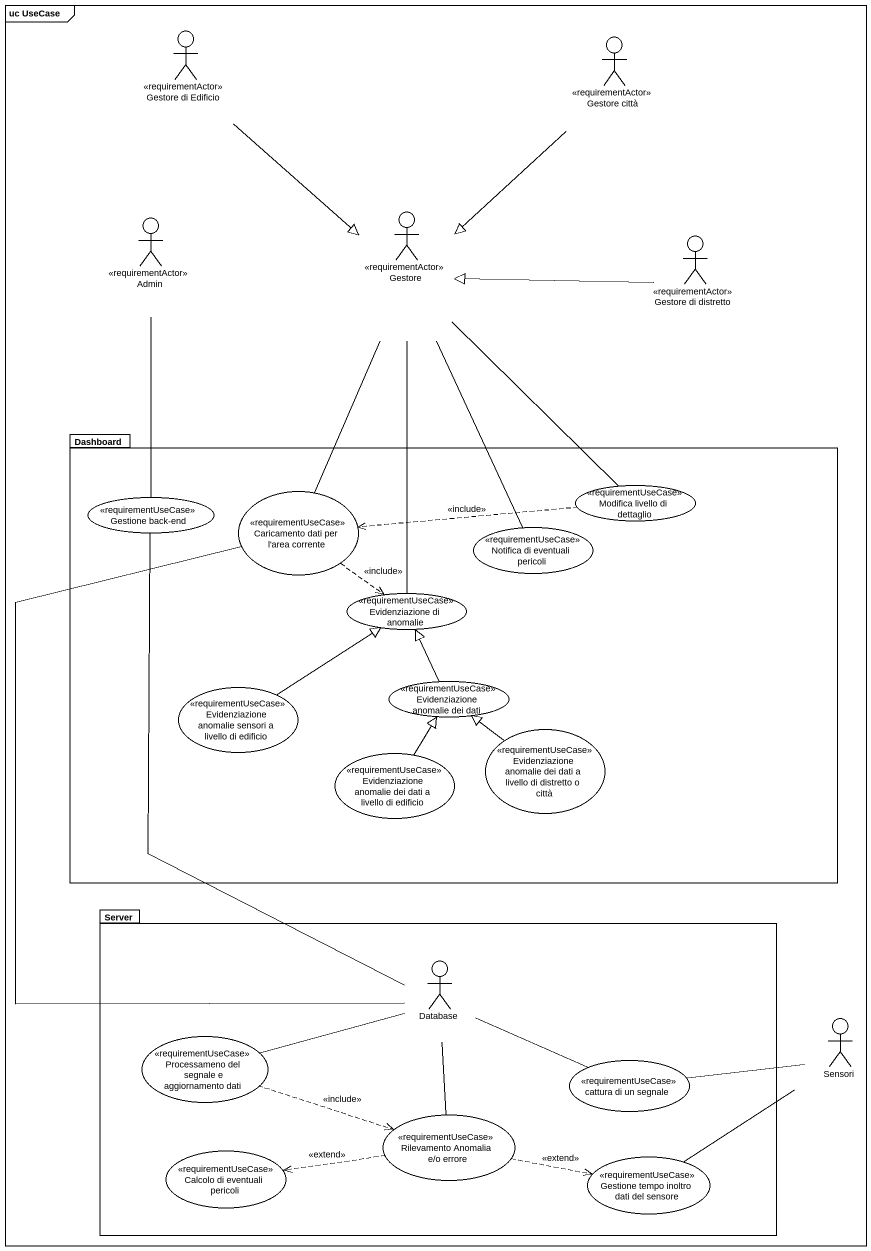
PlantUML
@startuml
mainframe uc UseCase
actor "Gestore di Edificio" as Gestore_di_Edificio <<requirementActor>>
actor "Gestore città" as Gestore_città <<requirementActor>>
actor Admin <<requirementActor>>
actor Gestore <<requirementActor>>
actor "Gestore di distretto" as Gestore_di_distretto <<requirementActor>>
package Dashboard {
  usecase "Gestione back-end" as Gestione_back_end <<requirementUseCase>>
  usecase "Caricamento dati per l'area corrente" as Caricamento_dati_per_l_area <<requirementUseCase>>
  usecase "Modifica livello di dettaglio" as Modifica_livello_di <<requirementUseCase>>
  usecase "Notifica di eventuali pericoli" as Notifica_di_eventuali <<requirementUseCase>>
  usecase "Evidenziazione di anomalie" as Evidenziazione_di_anomalie <<requirementUseCase>>
  usecase "Evidenziazione anomalie sensori a livello di edificio" as Evidenziazione_anomalie <<requirementUseCase>>
  usecase "Evidenziazione anomalie dei dati" as Evidenziazione_anomalie_dei <<requirementUseCase>>
  usecase "Evidenziazione anomalie dei dati a livello di distretto o città" as Evidenziazione_anomalie_dei_2 <<requirementUseCase>>
  usecase "Evidenziazione anomalie dei dati a livello di edificio" as Evidenziazione_anomalie_dei_3 <<requirementUseCase>>
}
package Server {
  actor "Database" as Database_
  usecase "Processameno del segnale e aggiornamento dati" as Processameno_del_segnale_e <<requirementUseCase>>
  usecase "cattura di un segnale" as cattura_di_un_segnale <<requirementUseCase>>
  usecase "Rilevamento Anomalia e/o errore" as Rilevamento_Anomalia_e_o <<requirementUseCase>>
  usecase "Calcolo di eventuali pericoli" as Calcolo_di_eventuali <<requirementUseCase>>
  usecase "Gestione tempo inoltro dati del sensore" as Gestione_tempo_inoltro_dati <<requirementUseCase>>
}
actor Sensori
Gestore_di_Edificio --|> Gestore
Gestore_città --|> Gestore
Admin -- Gestione_back_end
Gestore -- Modifica_livello_di
Gestore -- Notifica_di_eventuali
Gestore -- Evidenziazione_di_anomalie
Gestore_di_distretto -left-|> Gestore
Gestione_back_end -- Database_
Caricamento_dati_per_l_area -up- Gestore
Caricamento_dati_per_l_area ..> Evidenziazione_di_anomalie : <<include>>
Caricamento_dati_per_l_area -- Database_
Modifica_livello_di .left.> Caricamento_dati_per_l_area : <<include>>
Evidenziazione_anomalie -up-|> Evidenziazione_di_anomalie
Evidenziazione_anomalie_dei -up-|> Evidenziazione_di_anomalie
Evidenziazione_anomalie_dei_2 -up-|> Evidenziazione_anomalie_dei
Evidenziazione_anomalie_dei_3 -up-|> Evidenziazione_anomalie_dei
Processameno_del_segnale_e -right- Database_
Processameno_del_segnale_e .right.> Rilevamento_Anomalia_e_o : <<include>>
Sensori -left- cattura_di_un_segnale
cattura_di_un_segnale -left- Database_
Rilevamento_Anomalia_e_o -up- Database_
Rilevamento_Anomalia_e_o .left.> Calcolo_di_eventuali : <<extend>>
Rilevamento_Anomalia_e_o .right.> Gestione_tempo_inoltro_dati : <<extend>>
Gestione_tempo_inoltro_dati -up- Sensori
@enduml
